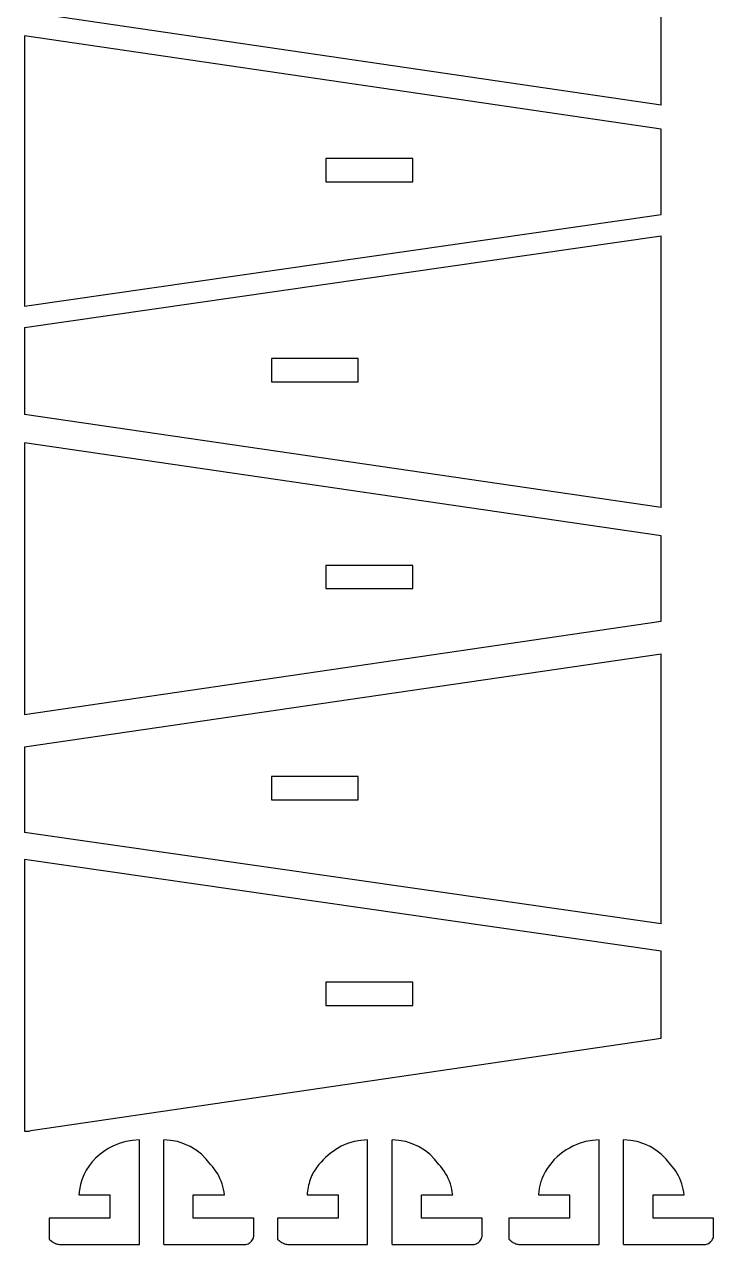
# Model space of a CAD drawing. Extents: x -3998 to 3998, y -3549 to 3549.
# Drawn here: x -2327 to -1883, y -3455 to -2669 of the extents above; entities that cross this region are included whole.
import ezdxf

# ---------------------------------------------------------------- set-up
doc = ezdxf.new("R2010")
doc.units = 0
doc.header["$MEASUREMENT"] = 0
doc.layers.get('0').update_dxf_attribs({"linetype": 'CONTINUOUS'})

msp = doc.modelspace()

# ---------------------------------------------------------------- linework, layer by layer
for p, q in [((-1916.85, -2721.32), (-1916.85, -2546.32)), ((-1916.85, -2721.32), (-2326.85, -2661.32)), ((-1916.85, -2736.82), (-2326.85, -2676.82)), ((-2326.85, -2676.82), (-2326.85, -2850.82)), ((-1916.85, -2791.82), (-1916.85, -2736.82)), ((-2076.85, -2755.82), (-2132.85, -2755.82)), ((-2132.85, -2755.82), (-2132.85, -2770.82)), ((-2076.85, -2770.82), (-2076.85, -2755.82)), ((-2132.85, -2770.82), (-2076.85, -2770.82)), ((-2326.85, -2850.82), (-1916.85, -2791.82)), ((-2326.85, -2864.57), (-1916.85, -2805.57)), ((-1916.85, -2980.57), (-1916.85, -2805.57)), ((-2326.85, -2864.57), (-2326.85, -2920.57)), ((-2111.85, -2884.57), (-2167.85, -2884.57)), ((-2167.85, -2884.57), (-2167.85, -2899.57)), ((-2111.85, -2899.57), (-2111.85, -2884.57)), ((-2167.85, -2899.57), (-2111.85, -2899.57)), ((-1916.85, -2980.57), (-2326.85, -2920.57)), ((-1916.85, -2998.82), (-2326.85, -2938.82)), ((-2326.85, -2938.82), (-2326.85, -3113.82)), ((-1916.85, -3053.82), (-1916.85, -2998.82)), ((-2076.85, -3017.82), (-2132.85, -3017.82)), ((-2132.85, -3017.82), (-2132.85, -3032.82)), ((-2076.85, -3032.82), (-2076.85, -3017.82)), ((-2132.85, -3032.82), (-2076.85, -3032.82)), ((-2326.85, -3113.82), (-1916.85, -3053.82)), ((-2326.85, -3134.82), (-1916.85, -3074.82)), ((-1916.85, -3248.82), (-1916.85, -3074.82)), ((-2326.85, -3134.82), (-2326.85, -3189.82)), ((-2111.85, -3153.82), (-2167.85, -3153.82)), ((-2167.85, -3153.82), (-2167.85, -3168.82)), ((-2111.85, -3168.82), (-2111.85, -3153.82)), ((-2167.85, -3168.82), (-2111.85, -3168.82)), ((-1916.85, -3248.82), (-2326.85, -3189.82)), ((-1916.85, -3266.32), (-2326.85, -3207.32)), ((-2326.85, -3207.32), (-2326.85, -3382.32)), ((-1916.85, -3322.32), (-1916.85, -3266.32)), ((-2076.85, -3286.32), (-2132.85, -3286.32)), ((-2132.85, -3286.32), (-2132.85, -3301.32)), ((-2076.85, -3301.32), (-2076.85, -3286.32)), ((-2132.85, -3301.32), (-2076.85, -3301.32)), ((-2322.79, -3381.74), (-1916.85, -3322.32)), ((-2326.85, -3382.32), (-2323.85, -3382.32)), ((-2323.85, -3382.32), (-2322.79, -3381.74)), ((-2272.85, -3393.51), (-2275.7, -3395.27)), ((-2269.86, -3392.02), (-2272.85, -3393.51)), ((-2265.82, -3390.24), (-2269.86, -3392.02)), ((-2261.6, -3388.95), (-2265.82, -3390.24)), ((-2257.25, -3388.18), (-2261.6, -3388.95)), ((-2252.85, -3387.93), (-2257.25, -3388.18)), ((-2252.85, -3455.33), (-2252.85, -3387.93)), ((-2232.7, -3388.2), (-2237.1, -3387.93)), ((-2237.1, -3455.33), (-2237.1, -3387.93)), ((-2228.36, -3389.01), (-2232.7, -3388.2)), ((-2224.14, -3390.32), (-2228.36, -3389.01)), ((-2220.12, -3392.12), (-2224.14, -3390.32)), ((-2216.34, -3394.4), (-2220.12, -3392.12)), ((-2212.85, -3397.1), (-2216.34, -3394.4)), ((-2126.43, -3394.12), (-2128.15, -3395.29)), ((-2124.67, -3393.03), (-2126.43, -3394.12)), ((-2122.86, -3392.02), (-2124.67, -3393.03)), ((-2118.82, -3390.24), (-2122.86, -3392.02)), ((-2114.6, -3388.95), (-2118.82, -3390.24)), ((-2110.25, -3388.18), (-2114.6, -3388.95)), ((-2105.85, -3387.93), (-2110.25, -3388.18)), ((-2105.85, -3455.33), (-2105.85, -3387.93)), ((-2085.7, -3388.2), (-2090.1, -3387.93)), ((-2090.1, -3455.33), (-2090.1, -3387.93)), ((-2081.36, -3389.01), (-2085.7, -3388.2)), ((-2077.14, -3390.32), (-2081.36, -3389.01)), ((-2073.12, -3392.12), (-2077.14, -3390.32)), ((-2069.34, -3394.4), (-2073.12, -3392.12)), ((-2065.85, -3397.1), (-2069.34, -3394.4)), ((-1978.07, -3394.37), (-1980.11, -3395.74)), ((-1975.95, -3393.13), (-1978.07, -3394.37)), ((-1973.75, -3392.02), (-1975.95, -3393.13)), ((-1969.71, -3390.24), (-1973.75, -3392.02)), ((-1965.49, -3388.95), (-1969.71, -3390.24)), ((-1961.15, -3388.18), (-1965.49, -3388.95)), ((-1956.85, -3387.93), (-1961.15, -3388.18)), ((-1956.85, -3455.33), (-1956.85, -3387.93)), ((-1940.99, -3387.93), (-1941.1, -3387.93)), ((-1941.1, -3455.33), (-1941.1, -3387.93)), ((-1936.59, -3388.2), (-1940.99, -3387.93)), ((-1932.25, -3389.01), (-1936.59, -3388.2)), ((-1928.04, -3390.32), (-1932.25, -3389.01)), ((-1924.01, -3392.12), (-1928.04, -3390.32)), ((-1920.23, -3394.4), (-1924.01, -3392.12)), ((-1916.75, -3397.1), (-1920.23, -3394.4)), ((-2283.15, -3401.97), (-2285.19, -3404.62)), ((-2280.87, -3399.51), (-2283.15, -3401.97)), ((-2278.38, -3397.27), (-2280.87, -3399.51)), ((-2275.7, -3395.27), (-2278.38, -3397.27)), ((-2209.72, -3400.21), (-2212.85, -3397.1)), ((-2206.97, -3403.66), (-2209.72, -3400.21)), ((-2135.87, -3402.19), (-2137.22, -3403.76)), ((-2134.45, -3400.68), (-2135.87, -3402.19)), ((-2132.96, -3399.23), (-2134.45, -3400.68)), ((-2131.41, -3397.85), (-2132.96, -3399.23)), ((-2129.81, -3396.53), (-2131.41, -3397.85)), ((-2128.15, -3395.29), (-2129.81, -3396.53)), ((-2062.72, -3400.21), (-2065.85, -3397.1)), ((-2059.97, -3403.66), (-2062.72, -3400.21)), ((-1987.31, -3402.42), (-1988.84, -3404.35)), ((-1985.67, -3400.59), (-1987.31, -3402.42)), ((-1983.92, -3398.86), (-1985.67, -3400.59)), ((-1982.07, -3397.24), (-1983.92, -3398.86)), ((-1980.11, -3395.74), (-1982.07, -3397.24)), ((-1913.61, -3400.21), (-1916.75, -3397.1)), ((-1910.87, -3403.66), (-1913.61, -3400.21)), ((-2288.53, -3410.41), (-2289.79, -3413.51)), ((-2286.99, -3407.44), (-2288.53, -3410.41)), ((-2285.19, -3404.62), (-2286.99, -3407.44)), ((-2205.77, -3405.03), (-2206.97, -3403.66)), ((-2204.63, -3406.47), (-2205.77, -3405.03)), ((-2203.58, -3407.97), (-2204.63, -3406.47)), ((-2202.61, -3409.52), (-2203.58, -3407.97)), ((-2201.72, -3411.12), (-2202.61, -3409.52)), ((-2141.4, -3409.95), (-2141.9, -3411.11)), ((-2140.85, -3408.82), (-2141.4, -3409.95)), ((-2139.71, -3407.08), (-2140.85, -3408.82)), ((-2138.5, -3405.39), (-2139.71, -3407.08)), ((-2137.22, -3403.76), (-2138.5, -3405.39)), ((-2058.77, -3405.03), (-2059.97, -3403.66)), ((-2057.63, -3406.47), (-2058.77, -3405.03)), ((-2056.58, -3407.97), (-2057.63, -3406.47)), ((-2055.61, -3409.52), (-2056.58, -3407.97)), ((-2054.72, -3411.12), (-2055.61, -3409.52)), ((-1992.65, -3410.67), (-1993.65, -3412.92)), ((-1991.51, -3408.48), (-1992.65, -3410.67)), ((-1990.24, -3406.38), (-1991.51, -3408.48)), ((-1988.84, -3404.35), (-1990.24, -3406.38)), ((-1909.67, -3405.04), (-1910.87, -3403.66)), ((-1908.54, -3406.47), (-1909.67, -3405.04)), ((-1907.5, -3407.97), (-1908.54, -3406.47)), ((-1906.54, -3409.52), (-1907.5, -3407.97)), ((-1905.66, -3411.12), (-1906.54, -3409.52)), ((-2290.77, -3416.71), (-2291.46, -3419.99)), ((-2289.79, -3413.51), (-2290.77, -3416.71)), ((-2200.92, -3412.76), (-2201.72, -3411.12)), ((-2200.22, -3414.45), (-2200.92, -3412.76)), ((-2199.6, -3416.17), (-2200.22, -3414.45)), ((-2199.08, -3417.92), (-2199.6, -3416.17)), ((-2198.66, -3419.7), (-2199.08, -3417.92)), ((-2144.15, -3418.32), (-2144.39, -3419.56)), ((-2143.87, -3417.09), (-2144.15, -3418.32)), ((-2143.56, -3415.87), (-2143.87, -3417.09)), ((-2143.2, -3414.66), (-2143.56, -3415.87)), ((-2142.81, -3413.46), (-2143.2, -3414.66)), ((-2142.38, -3412.28), (-2142.81, -3413.46)), ((-2141.9, -3411.11), (-2142.38, -3412.28)), ((-2053.92, -3412.76), (-2054.72, -3411.12)), ((-2053.22, -3414.45), (-2053.92, -3412.76)), ((-2052.6, -3416.17), (-2053.22, -3414.45)), ((-2052.08, -3417.92), (-2052.6, -3416.17)), ((-2051.66, -3419.7), (-2052.08, -3417.92)), ((-1995.15, -3418.03), (-1995.32, -3418.9)), ((-1994.95, -3417.16), (-1995.15, -3418.03)), ((-1994.74, -3416.3), (-1994.95, -3417.16)), ((-1994.5, -3415.44), (-1994.74, -3416.3)), ((-1994.24, -3414.59), (-1994.5, -3415.44)), ((-1993.95, -3413.75), (-1994.24, -3414.59)), ((-1993.65, -3412.92), (-1993.95, -3413.75)), ((-1904.87, -3412.77), (-1905.66, -3411.12)), ((-1904.17, -3414.46), (-1904.87, -3412.77)), ((-1903.57, -3416.18), (-1904.17, -3414.46)), ((-1903.06, -3417.93), (-1903.57, -3416.18)), ((-1902.64, -3419.71), (-1903.06, -3417.93)), ((-2291.46, -3419.99), (-2291.85, -3423.32)), ((-2291.85, -3423.32), (-2271.85, -3423.32)), ((-2271.85, -3423.32), (-2271.85, -3438.32)), ((-2218.1, -3438.32), (-2218.1, -3423.32)), ((-2218.1, -3423.32), (-2198.1, -3423.32)), ((-2198.33, -3421.5), (-2198.66, -3419.7)), ((-2198.1, -3423.32), (-2198.33, -3421.5)), ((-2144.74, -3422.06), (-2144.85, -3423.32)), ((-2144.85, -3423.32), (-2124.85, -3423.32)), ((-2144.58, -3420.81), (-2144.74, -3422.06)), ((-2144.39, -3419.56), (-2144.58, -3420.81)), ((-2124.85, -3423.32), (-2124.85, -3438.32)), ((-2071.1, -3438.32), (-2071.1, -3423.32)), ((-2071.1, -3423.32), (-2051.1, -3423.32)), ((-2051.33, -3421.5), (-2051.66, -3419.7)), ((-2051.1, -3423.32), (-2051.33, -3421.5)), ((-1995.79, -3422.43), (-1995.85, -3423.32)), ((-1995.85, -3423.32), (-1975.85, -3423.32)), ((-1995.71, -3421.54), (-1995.79, -3422.43)), ((-1995.6, -3420.66), (-1995.71, -3421.54)), ((-1995.47, -3419.78), (-1995.6, -3420.66)), ((-1995.32, -3418.9), (-1995.47, -3419.78)), ((-1975.85, -3423.32), (-1975.85, -3438.32)), ((-1922.1, -3438.32), (-1922.1, -3423.32)), ((-1922.1, -3423.32), (-1902.1, -3423.32)), ((-1902.32, -3421.5), (-1902.64, -3419.71)), ((-1902.1, -3423.32), (-1902.32, -3421.5)), ((-2310.85, -3438.32), (-2310.85, -3451.82)), ((-2271.85, -3438.32), (-2310.85, -3438.32)), ((-2179.1, -3438.32), (-2218.1, -3438.32)), ((-2179.1, -3449.82), (-2179.1, -3438.32)), ((-2124.85, -3438.32), (-2163.85, -3438.32)), ((-2163.85, -3438.32), (-2163.85, -3451.82)), ((-2032.1, -3438.32), (-2071.1, -3438.32)), ((-2032.1, -3449.82), (-2032.1, -3438.32)), ((-2014.85, -3438.32), (-2014.85, -3451.82)), ((-1975.85, -3438.32), (-2014.85, -3438.32)), ((-1883.1, -3438.32), (-1922.1, -3438.32)), ((-1883.1, -3449.82), (-1883.1, -3438.32)), ((-2179.24, -3450.53), (-2179.1, -3449.82)), ((-2032.24, -3450.53), (-2032.1, -3449.82)), ((-1883.24, -3450.53), (-1883.1, -3449.82)), ((-2310.85, -3451.82), (-2310.38, -3452.3)), ((-2310.38, -3452.3), (-2309.89, -3452.75)), ((-2309.89, -3452.75), (-2309.37, -3453.17)), ((-2309.37, -3453.17), (-2308.83, -3453.55)), ((-2308.83, -3453.55), (-2308.26, -3453.9)), ((-2308.26, -3453.9), (-2307.67, -3454.22)), ((-2307.67, -3454.22), (-2307.06, -3454.5)), ((-2307.06, -3454.5), (-2306.44, -3454.75)), ((-2306.44, -3454.75), (-2305.81, -3454.95)), ((-2305.81, -3454.95), (-2305.16, -3455.12)), ((-2305.16, -3455.12), (-2304.5, -3455.24)), ((-2304.5, -3455.24), (-2303.84, -3455.33)), ((-2303.84, -3455.33), (-2252.85, -3455.33)), ((-2237.1, -3455.33), (-2185, -3455.33)), ((-2185, -3455.33), (-2184.28, -3455.24)), ((-2184.28, -3455.24), (-2183.57, -3455.07)), ((-2183.57, -3455.07), (-2182.88, -3454.82)), ((-2182.88, -3454.82), (-2182.23, -3454.49)), ((-2182.23, -3454.49), (-2181.62, -3454.09)), ((-2181.62, -3454.09), (-2181.06, -3453.63)), ((-2181.06, -3453.63), (-2180.56, -3453.1)), ((-2180.56, -3453.1), (-2180.12, -3452.52)), ((-2180.12, -3452.52), (-2179.75, -3451.89)), ((-2179.75, -3451.89), (-2179.45, -3451.23)), ((-2179.45, -3451.23), (-2179.24, -3450.53)), ((-2163.85, -3451.82), (-2163.38, -3452.3)), ((-2163.38, -3452.3), (-2162.89, -3452.75)), ((-2162.89, -3452.75), (-2162.37, -3453.17)), ((-2162.37, -3453.17), (-2161.83, -3453.55)), ((-2161.83, -3453.55), (-2161.26, -3453.9)), ((-2161.26, -3453.9), (-2160.67, -3454.22)), ((-2160.67, -3454.22), (-2160.06, -3454.5)), ((-2160.06, -3454.5), (-2159.44, -3454.75)), ((-2159.44, -3454.75), (-2158.81, -3454.95)), ((-2158.81, -3454.95), (-2158.16, -3455.12)), ((-2158.16, -3455.12), (-2157.5, -3455.24)), ((-2157.5, -3455.24), (-2156.84, -3455.33)), ((-2156.84, -3455.33), (-2105.85, -3455.33)), ((-2090.1, -3455.33), (-2038, -3455.33)), ((-2038, -3455.33), (-2037.28, -3455.24)), ((-2037.28, -3455.24), (-2036.57, -3455.07)), ((-2036.57, -3455.07), (-2035.88, -3454.82)), ((-2035.88, -3454.82), (-2035.23, -3454.49)), ((-2035.23, -3454.49), (-2034.62, -3454.09)), ((-2034.62, -3454.09), (-2034.06, -3453.63)), ((-2034.06, -3453.63), (-2033.56, -3453.1)), ((-2033.56, -3453.1), (-2033.12, -3452.52)), ((-2033.12, -3452.52), (-2032.75, -3451.89)), ((-2032.75, -3451.89), (-2032.45, -3451.23)), ((-2032.45, -3451.23), (-2032.24, -3450.53)), ((-2014.85, -3451.82), (-2014.38, -3452.3)), ((-2014.38, -3452.3), (-2013.89, -3452.75)), ((-2013.89, -3452.75), (-2013.37, -3453.17)), ((-2013.37, -3453.17), (-2012.83, -3453.55)), ((-2012.83, -3453.55), (-2012.26, -3453.9)), ((-2012.26, -3453.9), (-2011.67, -3454.22)), ((-2011.67, -3454.22), (-2011.06, -3454.5)), ((-2011.06, -3454.5), (-2010.44, -3454.75)), ((-2010.44, -3454.75), (-2009.81, -3454.95)), ((-2009.81, -3454.95), (-2009.16, -3455.12)), ((-2009.16, -3455.12), (-2008.5, -3455.24)), ((-2008.5, -3455.24), (-2007.84, -3455.33)), ((-2007.84, -3455.33), (-1956.85, -3455.33)), ((-1941.1, -3455.33), (-1889, -3455.33)), ((-1889, -3455.33), (-1888.28, -3455.24)), ((-1888.28, -3455.24), (-1887.57, -3455.07)), ((-1887.57, -3455.07), (-1886.88, -3454.82)), ((-1886.88, -3454.82), (-1886.23, -3454.49)), ((-1886.23, -3454.49), (-1885.62, -3454.09)), ((-1885.62, -3454.09), (-1885.06, -3453.63)), ((-1885.06, -3453.63), (-1884.56, -3453.1)), ((-1884.56, -3453.1), (-1884.12, -3452.52)), ((-1884.12, -3452.52), (-1883.75, -3451.89)), ((-1883.75, -3451.89), (-1883.45, -3451.23)), ((-1883.45, -3451.23), (-1883.24, -3450.53))]:
    msp.add_line(p, q)

doc.saveas('drawing.dxf')
